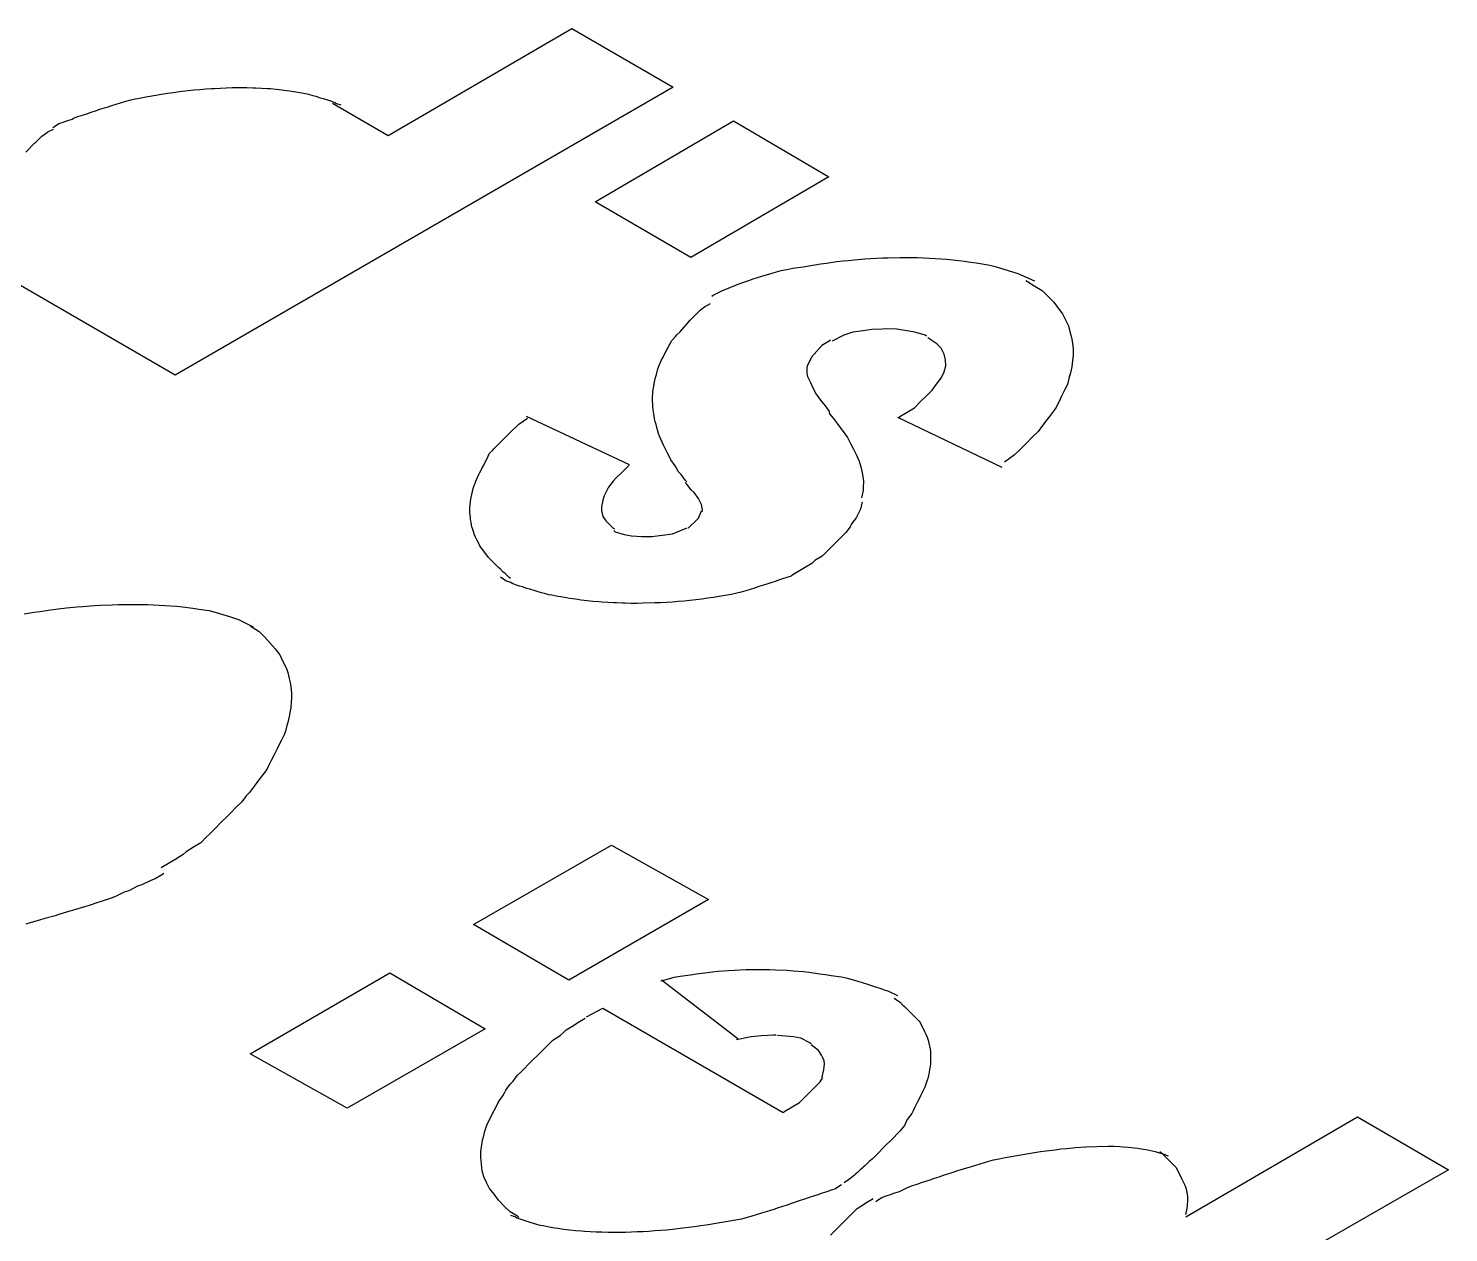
# Model space of a CAD drawing. Extents: x 0 to 258, y 0 to 184.
# Drawn here: x 79.0488 to 79.3046, y 106.2805 to 106.4974 of the extents above; entities that cross this region are included whole.
import ezdxf

# ---------------------------------------------------------------- set-up
doc = ezdxf.new("R2010")
doc.units = 0

msp = doc.modelspace()

# ---------------------------------------------------------------- linework, layer by layer
for p, q in [((79.113619, 106.478087), (79.146692, 106.497401)), ((79.146692, 106.497401), (79.164948, 106.486818)), ((79.073854, 106.48572), (79.074913, 106.485871)), ((79.074913, 106.485871), (79.075971, 106.486008)), ((79.164948, 106.486818), (79.075254, 106.434959)), ((79.075971, 106.486008), (79.077029, 106.486138)), ((79.077029, 106.486138), (79.077559, 106.486196)), ((79.077559, 106.486196), (79.078617, 106.486307)), ((79.078617, 106.486307), (79.079675, 106.486408)), ((79.079675, 106.486408), (79.080734, 106.486495)), ((79.080734, 106.486495), (79.081792, 106.486569)), ((79.081792, 106.486569), (79.082321, 106.486601)), ((79.082321, 106.486601), (79.083379, 106.486656)), ((79.083379, 106.486656), (79.084438, 106.486699)), ((79.084438, 106.486699), (79.085496, 106.486728)), ((79.085496, 106.486728), (79.086025, 106.486738)), ((79.086025, 106.486738), (79.087084, 106.486744)), ((79.087084, 106.486744), (79.088142, 106.486738)), ((79.088142, 106.486738), (79.0892, 106.486715)), ((79.0892, 106.486715), (79.089729, 106.486696)), ((79.089729, 106.486696), (79.090788, 106.486651)), ((79.090788, 106.486651), (79.091846, 106.486585)), ((79.091846, 106.486585), (79.092375, 106.486548)), ((79.092375, 106.486548), (79.093434, 106.486455)), ((79.093434, 106.486455), (79.093963, 106.486402)), ((79.093963, 106.486402), (79.095815, 106.486143)), ((79.095815, 106.486143), (79.097667, 106.485878)), ((79.097667, 106.485878), (79.098725, 106.485672)), ((79.062477, 106.4831), (79.063007, 106.483238)), ((79.063007, 106.483238), (79.0638, 106.483503)), ((79.0638, 106.483503), (79.064594, 106.483764)), ((79.064594, 106.483764), (79.065388, 106.484013)), ((79.065388, 106.484013), (79.066182, 106.484251)), ((79.066182, 106.484251), (79.066975, 106.484481)), ((79.066975, 106.484481), (79.068034, 106.484701)), ((79.068034, 106.484701), (79.069092, 106.48491)), ((79.069092, 106.48491), (79.069621, 106.485011)), ((79.069621, 106.485011), (79.070679, 106.485204)), ((79.070679, 106.485204), (79.071738, 106.485386)), ((79.071738, 106.485386), (79.072796, 106.485558)), ((79.072796, 106.485558), (79.073854, 106.48572)), ((79.098725, 106.485672), (79.099254, 106.485561)), ((79.099254, 106.485561), (79.100048, 106.485318)), ((79.100048, 106.485318), (79.100577, 106.485188)), ((79.100577, 106.485188), (79.101371, 106.484923)), ((79.101371, 106.484923), (79.1019, 106.484773)), ((79.1019, 106.484773), (79.102694, 106.484508)), ((79.102694, 106.484508), (79.103223, 106.484339)), ((79.103223, 106.484339), (79.104017, 106.484074)), ((79.103564, 106.483907), (79.113619, 106.478087)), ((79.104017, 106.484074), (79.104282, 106.483884)), ((79.104282, 106.483884), (79.105075, 106.483619)), ((79.055069, 106.480539), (79.055863, 106.480804)), ((79.055863, 106.480804), (79.056657, 106.481068)), ((79.056657, 106.481068), (79.056921, 106.481248)), ((79.056921, 106.481248), (79.057715, 106.481513)), ((79.057715, 106.481513), (79.058509, 106.481777)), ((79.058509, 106.481777), (79.059302, 106.482042)), ((79.059302, 106.482042), (79.060096, 106.482307)), ((79.060096, 106.482307), (79.06089, 106.482571)), ((79.06089, 106.482571), (79.061684, 106.482836)), ((79.061684, 106.482836), (79.062477, 106.4831)), ((79.150925, 106.46618), (79.175796, 106.480732)), ((79.175796, 106.480732), (79.192994, 106.470678)), ((79.051222, 106.478002), (79.052016, 106.478531)), ((79.052016, 106.478531), (79.05228, 106.478743)), ((79.05228, 106.478743), (79.053339, 106.479272)), ((79.053217, 106.479544), (79.053482, 106.479745)), ((79.053482, 106.479745), (79.054275, 106.480275)), ((79.054275, 106.480275), (79.055069, 106.480539)), ((79.048312, 106.475128), (79.048841, 106.475658)), ((79.048841, 106.475658), (79.04937, 106.476187)), ((79.04937, 106.476187), (79.049899, 106.476716)), ((79.049899, 106.476716), (79.050164, 106.476944)), ((79.050164, 106.476944), (79.050693, 106.477473)), ((79.050693, 106.477473), (79.051222, 106.478002)), ((79.192994, 106.470678), (79.168123, 106.456126)), ((79.168123, 106.456126), (79.150925, 106.46618)), ((79.19152, 106.45498), (79.192578, 106.455129)), ((79.192578, 106.455129), (79.19443, 106.455393)), ((79.19443, 106.455393), (79.195489, 106.455512)), ((79.195489, 106.455512), (79.196547, 106.455623)), ((79.196547, 106.455623), (79.197605, 106.455724)), ((79.197605, 106.455724), (79.199457, 106.455893)), ((79.199457, 106.455893), (79.200516, 106.455962)), ((79.200516, 106.455962), (79.201574, 106.45602)), ((79.201574, 106.45602), (79.202632, 106.456068)), ((79.202632, 106.456068), (79.203691, 106.456105)), ((79.203691, 106.456105), (79.205807, 106.456147)), ((79.205807, 106.456147), (79.206866, 106.456147)), ((79.206866, 106.456147), (79.207924, 106.456139)), ((79.207924, 106.456139), (79.208982, 106.456118)), ((79.208982, 106.456118), (79.210041, 106.456084)), ((79.210041, 106.456084), (79.211099, 106.456039)), ((79.211099, 106.456039), (79.213216, 106.455904)), ((79.213216, 106.455904), (79.214274, 106.455817)), ((79.214274, 106.455817), (79.215332, 106.455716)), ((79.215332, 106.455716), (79.216391, 106.4556)), ((79.216391, 106.4556), (79.217449, 106.45547)), ((79.217449, 106.45547), (79.218507, 106.455322)), ((79.218507, 106.455322), (79.219566, 106.455158)), ((79.219566, 106.455158), (79.220624, 106.45498)), ((79.179349, 106.452269), (79.180143, 106.452533)), ((79.180143, 106.452533), (79.180936, 106.452798)), ((79.180936, 106.452798), (79.182789, 106.453327)), ((79.182789, 106.453327), (79.183582, 106.453562)), ((79.183582, 106.453562), (79.184376, 106.453787)), ((79.184376, 106.453787), (79.185434, 106.454004)), ((79.185434, 106.454004), (79.186493, 106.454211)), ((79.186493, 106.454211), (79.188345, 106.454475)), ((79.188345, 106.454475), (79.189403, 106.454652)), ((79.189403, 106.454652), (79.190461, 106.454819)), ((79.190461, 106.454819), (79.19152, 106.45498)), ((79.220624, 106.45498), (79.221682, 106.454785)), ((79.221682, 106.454785), (79.222741, 106.45457)), ((79.222741, 106.45457), (79.223534, 106.454338)), ((79.223534, 106.454338), (79.227027, 106.453279)), ((79.227027, 106.453279), (79.23007, 106.451956)), ((79.075254, 106.434959), (79.045092, 106.452422)), ((79.172152, 106.449358), (79.17374, 106.450152)), ((79.17374, 106.450152), (79.176968, 106.451475)), ((79.176968, 106.451475), (79.178555, 106.452004)), ((79.178555, 106.452004), (79.179349, 106.452269)), ((79.228501, 106.452001), (79.228765, 106.451795)), ((79.228765, 106.451795), (79.230088, 106.451001)), ((79.230088, 106.451001), (79.231411, 106.450207)), ((79.231411, 106.450207), (79.232469, 106.449149)), ((79.170634, 106.447308), (79.171163, 106.447572)), ((79.171163, 106.447572), (79.171692, 106.447837)), ((79.171888, 106.449157), (79.172152, 106.449358)), ((79.232469, 106.449149), (79.233528, 106.448091)), ((79.233528, 106.448091), (79.234321, 106.447032)), ((79.166136, 106.442706), (79.167988, 106.444823)), ((79.167988, 106.444823), (79.169046, 106.445881)), ((79.169046, 106.445881), (79.169575, 106.446411)), ((79.169575, 106.446411), (79.16984, 106.446641)), ((79.16984, 106.446641), (79.170104, 106.446866)), ((79.170104, 106.446866), (79.170369, 106.447088)), ((79.170369, 106.447088), (79.170634, 106.447308)), ((79.234321, 106.447032), (79.235115, 106.445974)), ((79.235115, 106.445974), (79.235644, 106.444916)), ((79.235644, 106.444916), (79.236173, 106.443857)), ((79.165607, 106.442177), (79.166136, 106.442706)), ((79.197301, 106.442659), (79.195713, 106.44213)), ((79.199153, 106.442923), (79.197301, 106.442659)), ((79.199947, 106.443043), (79.199153, 106.442923)), ((79.200741, 106.443138), (79.199947, 106.443043)), ((79.202593, 106.443254), (79.200741, 106.443138)), ((79.203386, 106.443275), (79.202593, 106.443254)), ((79.205238, 106.443225), (79.203386, 106.443275)), ((79.208493, 106.442696), (79.205238, 106.443225)), ((79.210345, 106.442167), (79.208493, 106.442696)), ((79.236173, 106.443857), (79.236438, 106.442799)), ((79.236438, 106.442799), (79.236703, 106.441741)), ((79.163807, 106.439534), (79.163969, 106.439799)), ((79.163969, 106.439799), (79.164233, 106.440328)), ((79.164233, 106.440328), (79.164413, 106.440592)), ((79.164413, 106.440592), (79.164678, 106.441122)), ((79.164678, 106.441122), (79.164868, 106.441386)), ((79.164868, 106.441386), (79.165398, 106.441915)), ((79.165398, 106.441915), (79.165607, 106.442177)), ((79.191734, 106.440272), (79.189882, 106.438156)), ((79.193057, 106.441066), (79.191734, 106.440272)), ((79.193322, 106.441272), (79.193057, 106.441066)), ((79.195713, 106.44213), (79.193597, 106.441071)), ((79.210609, 106.441971), (79.210345, 106.442167)), ((79.212432, 106.440587), (79.210845, 106.441646)), ((79.213226, 106.439793), (79.212432, 106.440587)), ((79.213755, 106.438735), (79.213226, 106.439793)), ((79.236703, 106.441741), (79.236893, 106.440682)), ((79.236893, 106.440682), (79.236988, 106.439624)), ((79.162514, 106.436888), (79.162749, 106.437417)), ((79.162749, 106.437417), (79.162873, 106.437682)), ((79.162873, 106.437682), (79.163138, 106.438211)), ((79.163138, 106.438211), (79.163278, 106.438476)), ((79.163278, 106.438476), (79.163543, 106.439005)), ((79.163543, 106.439005), (79.163807, 106.439534)), ((79.189882, 106.438156), (79.189088, 106.436568)), ((79.21402, 106.437677), (79.213755, 106.438735)), ((79.214049, 106.436618), (79.21402, 106.437677)), ((79.236917, 106.437507), (79.236756, 106.436449)), ((79.236994, 106.438566), (79.236917, 106.437507)), ((79.236988, 106.439624), (79.236994, 106.438566)), ((79.161783, 106.434507), (79.161934, 106.435036)), ((79.161934, 106.435036), (79.162199, 106.436095)), ((79.162199, 106.436095), (79.162299, 106.436359)), ((79.162299, 106.436359), (79.162514, 106.436888)), ((79.189086, 106.436534), (79.189022, 106.436269)), ((79.189022, 106.436269), (79.189022, 106.435211)), ((79.189022, 106.435211), (79.189139, 106.434682)), ((79.189139, 106.434682), (79.189668, 106.433623)), ((79.213266, 106.434502), (79.213795, 106.43556)), ((79.213795, 106.43556), (79.214049, 106.436618)), ((79.23652, 106.435391), (79.236256, 106.434332)), ((79.236756, 106.436449), (79.23652, 106.435391)), ((79.161312, 106.431861), (79.161371, 106.43239)), ((79.161371, 106.43239), (79.161447, 106.43292)), ((79.161447, 106.43292), (79.16154, 106.433449)), ((79.16154, 106.433449), (79.161654, 106.433978)), ((79.161654, 106.433978), (79.161783, 106.434507)), ((79.189668, 106.433623), (79.190197, 106.432565)), ((79.190197, 106.432565), (79.190726, 106.431507)), ((79.210535, 106.431176), (79.211594, 106.432234)), ((79.211594, 106.432234), (79.212387, 106.433293)), ((79.212387, 106.433293), (79.213181, 106.434351)), ((79.213115, 106.434237), (79.213266, 106.434502)), ((79.235462, 106.432216), (79.234933, 106.431157)), ((79.235991, 106.433274), (79.235462, 106.432216)), ((79.236256, 106.434332), (79.235991, 106.433274)), ((79.161249, 106.430274), (79.161254, 106.430803)), ((79.161265, 106.429745), (79.161249, 106.430274)), ((79.161254, 106.430803), (79.161312, 106.431861)), ((79.161296, 106.429215), (79.161265, 106.429745)), ((79.190726, 106.431507), (79.19152, 106.430448)), ((79.19152, 106.430448), (79.192314, 106.42939)), ((79.208419, 106.429059), (79.209477, 106.430118)), ((79.209477, 106.430118), (79.210535, 106.431176)), ((79.234403, 106.430099), (79.233874, 106.429041)), ((79.234933, 106.431157), (79.234403, 106.430099)), ((79.137921, 106.426662), (79.138714, 106.427191)), ((79.138489, 106.427551), (79.15701, 106.41882)), ((79.161347, 106.428686), (79.161296, 106.429215)), ((79.161503, 106.427628), (79.161347, 106.428686)), ((79.161606, 106.427099), (79.161503, 106.427628)), ((79.161725, 106.42657), (79.161606, 106.427099)), ((79.192314, 106.42939), (79.193107, 106.428332)), ((79.192978, 106.428199), (79.193195, 106.42794)), ((79.193195, 106.42794), (79.193988, 106.426882)), ((79.224214, 106.418291), (79.205429, 106.427287)), ((79.205508, 106.427252), (79.205773, 106.427472)), ((79.205773, 106.427472), (79.207096, 106.428266)), ((79.207096, 106.428266), (79.208419, 106.429059)), ((79.232287, 106.426924), (79.231493, 106.425866)), ((79.233081, 106.427982), (79.232287, 106.426924)), ((79.233874, 106.429041), (79.233081, 106.427982)), ((79.135275, 106.424307), (79.135804, 106.424837)), ((79.135804, 106.424837), (79.136069, 106.425075)), ((79.136069, 106.425075), (79.136598, 106.425604)), ((79.136598, 106.425604), (79.137127, 106.426133)), ((79.137127, 106.426133), (79.137921, 106.426662)), ((79.161865, 106.42604), (79.161725, 106.42657)), ((79.162019, 106.425511), (79.161865, 106.42604)), ((79.162283, 106.424453), (79.162019, 106.425511)), ((79.16249, 106.423924), (79.162283, 106.424453)), ((79.193988, 106.426882), (79.194782, 106.425823)), ((79.194782, 106.425823), (79.195576, 106.424765)), ((79.195576, 106.424765), (79.19637, 106.423707)), ((79.230699, 106.424807), (79.229641, 106.423749)), ((79.231493, 106.425866), (79.230699, 106.424807)), ((79.132629, 106.421662), (79.133158, 106.422191)), ((79.133158, 106.422191), (79.133687, 106.42272)), ((79.133687, 106.42272), (79.134216, 106.423249)), ((79.134216, 106.423249), (79.134746, 106.423778)), ((79.134746, 106.423778), (79.135275, 106.424307)), ((79.162712, 106.423395), (79.16249, 106.423924)), ((79.16295, 106.422865), (79.162712, 106.423395)), ((79.163204, 106.422336), (79.16295, 106.422865)), ((79.163733, 106.421278), (79.163204, 106.422336)), ((79.19637, 106.423707), (79.196899, 106.422648)), ((79.196899, 106.422648), (79.197428, 106.42159)), ((79.228583, 106.422691), (79.227524, 106.421632)), ((79.229641, 106.423749), (79.228583, 106.422691)), ((79.130827, 106.418754), (79.131092, 106.419283)), ((79.131092, 106.419283), (79.131356, 106.419812)), ((79.131356, 106.419812), (79.131621, 106.420341)), ((79.131621, 106.420341), (79.131885, 106.42087)), ((79.131885, 106.42087), (79.132415, 106.4214)), ((79.132415, 106.4214), (79.132629, 106.421662)), ((79.163998, 106.420749), (79.163733, 106.421278)), ((79.164262, 106.42022), (79.163998, 106.420749)), ((79.164527, 106.41969), (79.164262, 106.42022)), ((79.165321, 106.418632), (79.164527, 106.41969)), ((79.197428, 106.42159), (79.197957, 106.420532)), ((79.197957, 106.420532), (79.198486, 106.419473)), ((79.198486, 106.419473), (79.198751, 106.418415)), ((79.226466, 106.420574), (79.224614, 106.419251)), ((79.227524, 106.421632), (79.226466, 106.420574)), ((79.129639, 106.416373), (79.129883, 106.416902)), ((79.129883, 106.416902), (79.130147, 106.417431)), ((79.130147, 106.417431), (79.130412, 106.41796)), ((79.130412, 106.41796), (79.130563, 106.418225)), ((79.130563, 106.418225), (79.130827, 106.418754)), ((79.155698, 106.417434), (79.15464, 106.416375)), ((79.156756, 106.418492), (79.155698, 106.417434)), ((79.157021, 106.418719), (79.156756, 106.418492)), ((79.165585, 106.418103), (79.165321, 106.418632)), ((79.16585, 106.417574), (79.165585, 106.418103)), ((79.166379, 106.417045), (79.16585, 106.417574)), ((79.167173, 106.415986), (79.166379, 106.417045)), ((79.198751, 106.418415), (79.199015, 106.417357)), ((79.199015, 106.417357), (79.199174, 106.416298)), ((79.128792, 106.413991), (79.128943, 106.41452)), ((79.128943, 106.41452), (79.129115, 106.41505)), ((79.129115, 106.41505), (79.129211, 106.415314)), ((79.129211, 106.415314), (79.129414, 106.415843)), ((79.129414, 106.415843), (79.129639, 106.416373)), ((79.153052, 106.414259), (79.152523, 106.4132)), ((79.153317, 106.414788), (79.153052, 106.414259)), ((79.15411, 106.415846), (79.153317, 106.414788)), ((79.15464, 106.416375), (79.15411, 106.415846)), ((79.168213, 106.414306), (79.167154, 106.415629)), ((79.167392, 106.415727), (79.167173, 106.415986)), ((79.168742, 106.413777), (79.168213, 106.414306)), ((79.19915, 106.414182), (79.198886, 106.412859)), ((79.199203, 106.414711), (79.19915, 106.414182)), ((79.199174, 106.416298), (79.199214, 106.415769)), ((79.199214, 106.415769), (79.199203, 106.414711)), ((79.128343, 106.411081), (79.128374, 106.41161)), ((79.128374, 106.41161), (79.12843, 106.412139)), ((79.12843, 106.412139), (79.128504, 106.412668)), ((79.128504, 106.412668), (79.128552, 106.412933)), ((79.128552, 106.412933), (79.12866, 106.413462)), ((79.12866, 106.413462), (79.128792, 106.413991)), ((79.152076, 106.411613), (79.152028, 106.411084)), ((79.152327, 106.412671), (79.152076, 106.411613)), ((79.152523, 106.4132), (79.152327, 106.412671)), ((79.169536, 106.412719), (79.168742, 106.413777)), ((79.170065, 106.41166), (79.169536, 106.412719)), ((79.170216, 106.410602), (79.170065, 106.41166)), ((79.198952, 106.411869), (79.198687, 106.410811)), ((79.199026, 106.412134), (79.198952, 106.411869)), ((79.128335, 106.410816), (79.128343, 106.411081)), ((79.128337, 106.410287), (79.128335, 106.410816)), ((79.128361, 106.409758), (79.128337, 106.410287)), ((79.128411, 106.409229), (79.128361, 106.409758)), ((79.128443, 106.408964), (79.128411, 106.409229)), ((79.152028, 106.411084), (79.152041, 106.410554)), ((79.152041, 106.410554), (79.152274, 106.409496)), ((79.152274, 106.409496), (79.152803, 106.408702)), ((79.168975, 106.408663), (79.169504, 106.409192)), ((79.169504, 106.409192), (79.170033, 106.410515)), ((79.170157, 106.410337), (79.170216, 106.410602)), ((79.197894, 106.409224), (79.1971, 106.408165)), ((79.198158, 106.409753), (79.197894, 106.409224)), ((79.198687, 106.410811), (79.198158, 106.409753)), ((79.128531, 106.408435), (79.128443, 106.408964)), ((79.128639, 106.407906), (79.128531, 106.408435)), ((79.128705, 106.407641), (79.128639, 106.407906)), ((79.128853, 106.407112), (79.128705, 106.407641)), ((79.129031, 106.406583), (79.128853, 106.407112)), ((79.129126, 106.406318), (79.129031, 106.406583)), ((79.152803, 106.408702), (79.154126, 106.407379)), ((79.154126, 106.407379), (79.154364, 106.407234)), ((79.154256, 106.406945), (79.154521, 106.40675)), ((79.154521, 106.40675), (79.156108, 106.40622)), ((79.164839, 106.406371), (79.167485, 106.40743)), ((79.167652, 106.407395), (79.167916, 106.407604)), ((79.167916, 106.407604), (79.168975, 106.408663)), ((79.196042, 106.406578), (79.195512, 106.406049)), ((79.196835, 106.407636), (79.196042, 106.406578)), ((79.1971, 106.408165), (79.196835, 106.407636)), ((79.129343, 106.405789), (79.129126, 106.406318)), ((79.129589, 106.40526), (79.129343, 106.405789)), ((79.129853, 106.404731), (79.129589, 106.40526)), ((79.130118, 106.404202), (79.129853, 106.404731)), ((79.131706, 106.402085), (79.130118, 106.404202)), ((79.156108, 106.40622), (79.157431, 106.40598)), ((79.157431, 106.40598), (79.159283, 106.405855)), ((79.159283, 106.405855), (79.161135, 106.405903)), ((79.161135, 106.405903), (79.162987, 106.406107)), ((79.162987, 106.406107), (79.164839, 106.406371)), ((79.193396, 106.403932), (79.192867, 106.403403)), ((79.194454, 106.40499), (79.193396, 106.403932)), ((79.195512, 106.406049), (79.194454, 106.40499)), ((79.132764, 106.401027), (79.131706, 106.402085)), ((79.190485, 106.401551), (79.189956, 106.401021)), ((79.191808, 106.402344), (79.190485, 106.401551)), ((79.192867, 106.403403), (79.191808, 106.402344)), ((79.133026, 106.400781), (79.132764, 106.401027)), ((79.133555, 106.400251), (79.133026, 106.400781)), ((79.13382, 106.400013), (79.133555, 106.400251)), ((79.134349, 106.399484), (79.13382, 106.400013)), ((79.134613, 106.399259), (79.134349, 106.399484)), ((79.135142, 106.39873), (79.134613, 106.399259)), ((79.186223, 106.398765), (79.185429, 106.3985)), ((79.186487, 106.39896), (79.186223, 106.398765)), ((79.186752, 106.399161), (79.186487, 106.39896)), ((79.188633, 106.400228), (79.186781, 106.399169)), ((79.189956, 106.401021), (79.188633, 106.400228)), ((79.134629, 106.398032), (79.133835, 106.398561)), ((79.134894, 106.397838), (79.134629, 106.398032)), ((79.135688, 106.397574), (79.134894, 106.397838)), ((79.135407, 106.398518), (79.135142, 106.39873)), ((79.135672, 106.398312), (79.135407, 106.398518)), ((79.135952, 106.397394), (79.135688, 106.397574)), ((79.136746, 106.397129), (79.135952, 106.397394)), ((79.137275, 106.396963), (79.136746, 106.397129)), ((79.137804, 106.396804), (79.137275, 106.396963)), ((79.138598, 106.396539), (79.137804, 106.396804)), ((79.139127, 106.396391), (79.138598, 106.396539)), ((79.139921, 106.396127), (79.139127, 106.396391)), ((79.178815, 106.396336), (79.178021, 106.396098)), ((79.179608, 106.39659), (79.178815, 106.396336)), ((79.180402, 106.396854), (79.179608, 106.39659)), ((79.181196, 106.397119), (79.180402, 106.396854)), ((79.18199, 106.397383), (79.181196, 106.397119)), ((79.182519, 106.397534), (79.18199, 106.397383)), ((79.183312, 106.397799), (79.182519, 106.397534)), ((79.184106, 106.398063), (79.183312, 106.397799)), ((79.184635, 106.398235), (79.184106, 106.398063)), ((79.185429, 106.3985), (79.184635, 106.398235)), ((79.064933, 106.393616), (79.067049, 106.393648)), ((79.067049, 106.393648), (79.068108, 106.393648)), ((79.068108, 106.393648), (79.070224, 106.393613)), ((79.14045, 106.395992), (79.139921, 106.396127)), ((79.141244, 106.395738), (79.14045, 106.395992)), ((79.141773, 106.395619), (79.141244, 106.395738)), ((79.142567, 106.395388), (79.141773, 106.395619)), ((79.143096, 106.395283), (79.142567, 106.395388)), ((79.144154, 106.395079), (79.143096, 106.395283)), ((79.144683, 106.394984), (79.144154, 106.395079)), ((79.145742, 106.394806), (79.144683, 106.394984)), ((79.146271, 106.394724), (79.145742, 106.394806)), ((79.147329, 106.394568), (79.146271, 106.394724)), ((79.148387, 106.394431), (79.147329, 106.394568)), ((79.148917, 106.394367), (79.148387, 106.394431)), ((79.149975, 106.394251), (79.148917, 106.394367)), ((79.150504, 106.3942), (79.149975, 106.394251)), ((79.151562, 106.394105), (79.150504, 106.3942)), ((79.152092, 106.394063), (79.151562, 106.394105)), ((79.15315, 106.393991), (79.152092, 106.394063)), ((79.154208, 106.393933), (79.15315, 106.393991)), ((79.154737, 106.393909), (79.154208, 106.393933)), ((79.155796, 106.393872), (79.154737, 106.393909)), ((79.156325, 106.393857), (79.155796, 106.393872)), ((79.157383, 106.393841), (79.156325, 106.393857)), ((79.158442, 106.393838), (79.157383, 106.393841)), ((79.1595, 106.393846), (79.158442, 106.393838)), ((79.161617, 106.393904), (79.1595, 106.393846)), ((79.162675, 106.393949), (79.161617, 106.393904)), ((79.163733, 106.39401), (79.162675, 106.393949)), ((79.164792, 106.394081), (79.163733, 106.39401)), ((79.16585, 106.394166), (79.164792, 106.394081)), ((79.166908, 106.394261), (79.16585, 106.394166)), ((79.167967, 106.39437), (79.166908, 106.394261)), ((79.169025, 106.394489), (79.167967, 106.39437)), ((79.170083, 106.394619), (79.169025, 106.394489)), ((79.171142, 106.394761), (79.170083, 106.394619)), ((79.1722, 106.394918), (79.171142, 106.394761)), ((79.173258, 106.395084), (79.1722, 106.394918)), ((79.174317, 106.395261), (79.173258, 106.395084)), ((79.175375, 106.395452), (79.174317, 106.395261)), ((79.176433, 106.395656), (79.175375, 106.395452)), ((79.177227, 106.39587), (79.176433, 106.395656)), ((79.178021, 106.396098), (79.177227, 106.39587)), ((79.047999, 106.391967), (79.049851, 106.392232)), ((79.049851, 106.392232), (79.05091, 106.39238)), ((79.05091, 106.39238), (79.052762, 106.392645)), ((79.052762, 106.392645), (79.054614, 106.392891)), ((79.054614, 106.392891), (79.055672, 106.393002)), ((79.055672, 106.393002), (79.057524, 106.3932)), ((79.057524, 106.3932), (79.058583, 106.393285)), ((79.058583, 106.393285), (79.060699, 106.393433)), ((79.060699, 106.393433), (79.061758, 106.393494)), ((79.061758, 106.393494), (79.063874, 106.393584)), ((79.063874, 106.393584), (79.064933, 106.393616)), ((79.070224, 106.393613), (79.071283, 106.393579)), ((79.071283, 106.393579), (79.072341, 106.393531)), ((79.072341, 106.393531), (79.074458, 106.393399)), ((79.074458, 106.393399), (79.075516, 106.393309)), ((79.075516, 106.393309), (79.076574, 106.393208)), ((79.076574, 106.393208), (79.078426, 106.392957)), ((79.078426, 106.392957), (79.079485, 106.392806)), ((79.079485, 106.392806), (79.081337, 106.392542)), ((79.081337, 106.392542), (79.083189, 106.392012)), ((79.083189, 106.392012), (79.085041, 106.391483)), ((79.085041, 106.391483), (79.086629, 106.390954)), ((79.086629, 106.390954), (79.089274, 106.389631)), ((79.088766, 106.389795), (79.089031, 106.389589)), ((79.089031, 106.389589), (79.090354, 106.388795)), ((79.090354, 106.388795), (79.091412, 106.387737)), ((79.091412, 106.387737), (79.093264, 106.38562)), ((79.093264, 106.38562), (79.094058, 106.384562)), ((79.094058, 106.384562), (79.094323, 106.384033)), ((79.094323, 106.384033), (79.094587, 106.383503)), ((79.094587, 106.383503), (79.095116, 106.382445)), ((79.095116, 106.382445), (79.095331, 106.381916)), ((79.095331, 106.381916), (79.095521, 106.381387)), ((79.095521, 106.381387), (79.095786, 106.380328)), ((79.095786, 106.380328), (79.095902, 106.379799)), ((79.095902, 106.379799), (79.095997, 106.37927)), ((79.095997, 106.37927), (79.096124, 106.378212)), ((79.096146, 106.376095), (79.096048, 106.375037)), ((79.096124, 106.378212), (79.096159, 106.377683)), ((79.096167, 106.376624), (79.096146, 106.376095)), ((79.096159, 106.377683), (79.096167, 106.376624)), ((79.095775, 106.373449), (79.095516, 106.372391)), ((79.095974, 106.374508), (79.095775, 106.373449)), ((79.096048, 106.375037), (79.095974, 106.374508)), ((79.0951, 106.370803), (79.094907, 106.370274)), ((79.095365, 106.371862), (79.0951, 106.370803)), ((79.095516, 106.372391), (79.095365, 106.371862)), ((79.093849, 106.368158), (79.093592, 106.367628)), ((79.094378, 106.369216), (79.093849, 106.368158)), ((79.094907, 106.370274), (79.094378, 106.369216)), ((79.092534, 106.365512), (79.092005, 106.364453)), ((79.093063, 106.36657), (79.092534, 106.365512)), ((79.093592, 106.367628), (79.093063, 106.36657)), ((79.09174, 106.363924), (79.090947, 106.362866)), ((79.092005, 106.364453), (79.09174, 106.363924)), ((79.089359, 106.360749), (79.088565, 106.359691)), ((79.090153, 106.361808), (79.089359, 106.360749)), ((79.090947, 106.362866), (79.090153, 106.361808)), ((79.087242, 106.358103), (79.086184, 106.357045)), ((79.088036, 106.359162), (79.087242, 106.358103)), ((79.088565, 106.359691), (79.088036, 106.359162)), ((79.084597, 106.355458), (79.083538, 106.354399)), ((79.085126, 106.355987), (79.084597, 106.355458)), ((79.086184, 106.357045), (79.085126, 106.355987)), ((79.08248, 106.353341), (79.081422, 106.352283)), ((79.083538, 106.354399), (79.08248, 106.353341)), ((79.079834, 106.350695), (79.078511, 106.349901)), ((79.080892, 106.351753), (79.079834, 106.350695)), ((79.081422, 106.352283), (79.080892, 106.351753)), ((79.128964, 106.336005), (79.153835, 106.350293)), ((79.153835, 106.350293), (79.171298, 106.340503)), ((79.075336, 106.347785), (79.074013, 106.346991)), ((79.076659, 106.348578), (79.075336, 106.347785)), ((79.077188, 106.349108), (79.076659, 106.348578)), ((79.078511, 106.349901), (79.077188, 106.349108)), ((79.074013, 106.346991), (79.07269, 106.346197)), ((79.073209, 106.345189), (79.072944, 106.344985)), ((79.068446, 106.342869), (79.066859, 106.342075)), ((79.06924, 106.343133), (79.068446, 106.342869)), ((79.070828, 106.343927), (79.06924, 106.343133)), ((79.071621, 106.344192), (79.070828, 106.343927)), ((79.072944, 106.344985), (79.071621, 106.344192)), ((79.061303, 106.339958), (79.059715, 106.339429)), ((79.062096, 106.340223), (79.061303, 106.339958)), ((79.063684, 106.340752), (79.062096, 106.340223)), ((79.064478, 106.341017), (79.063684, 106.340752)), ((79.066065, 106.34181), (79.064478, 106.341017)), ((79.066859, 106.342075), (79.066065, 106.34181)), ((79.171298, 106.340503), (79.146162, 106.325951)), ((79.05363, 106.33758), (79.051778, 106.337051)), ((79.054423, 106.337842), (79.05363, 106.33758)), ((79.056276, 106.338371), (79.054423, 106.337842)), ((79.057069, 106.338635), (79.056276, 106.338371)), ((79.058921, 106.339165), (79.057069, 106.338635)), ((79.059715, 106.339429), (79.058921, 106.339165)), ((79.049132, 106.336275), (79.048338, 106.336045)), ((79.050984, 106.336804), (79.049132, 106.336275)), ((79.051778, 106.337051), (79.050984, 106.336804)), ((79.146162, 106.325951), (79.128964, 106.336005)), ((79.088748, 106.312722), (79.113883, 106.327274)), ((79.113883, 106.327274), (79.131081, 106.31722)), ((79.169102, 106.327092), (79.17016, 106.327229)), ((79.17016, 106.327229), (79.172012, 106.327467)), ((79.172012, 106.327467), (79.17307, 106.327565)), ((79.17307, 106.327565), (79.174923, 106.327724)), ((79.174923, 106.327724), (79.175981, 106.327782)), ((79.175981, 106.327782), (79.178098, 106.327864)), ((79.178098, 106.327864), (79.179156, 106.327885)), ((79.179156, 106.327885), (79.181273, 106.327888)), ((79.181273, 106.327888), (79.182331, 106.327872)), ((79.182331, 106.327872), (79.183389, 106.327843)), ((79.183389, 106.327843), (79.185506, 106.327743)), ((79.185506, 106.327743), (79.186564, 106.327674)), ((79.186564, 106.327674), (79.188416, 106.327496)), ((79.188416, 106.327496), (79.189475, 106.327388)), ((79.189475, 106.327388), (79.191327, 106.327129)), ((79.191327, 106.327129), (79.192385, 106.326978)), ((79.162752, 106.32583), (79.163281, 106.325949)), ((79.176589, 106.315368), (79.162831, 106.325951)), ((79.163281, 106.325949), (79.165133, 106.326478)), ((79.165133, 106.326478), (79.166191, 106.326674)), ((79.166191, 106.326674), (79.168043, 106.326938)), ((79.168043, 106.326938), (79.169102, 106.327092)), ((79.192385, 106.326978), (79.193443, 106.326814)), ((79.193443, 106.326814), (79.195295, 106.326549)), ((79.195295, 106.326549), (79.196354, 106.32634)), ((79.196354, 106.32634), (79.198206, 106.325811)), ((79.198206, 106.325811), (79.199, 106.325554)), ((79.199, 106.325554), (79.199793, 106.32529)), ((79.199793, 106.32529), (79.201381, 106.324761)), ((79.201381, 106.324761), (79.202175, 106.324496)), ((79.202175, 106.324496), (79.202968, 106.324232)), ((79.202968, 106.324232), (79.203762, 106.323967)), ((79.203762, 106.323967), (79.20535, 106.323173)), ((79.204757, 106.322737), (79.205021, 106.32253)), ((79.205021, 106.32253), (79.205815, 106.322001)), ((79.205815, 106.322001), (79.206344, 106.321472)), ((79.149337, 106.319337), (79.152248, 106.320924)), ((79.152248, 106.320924), (79.184791, 106.302139)), ((79.206344, 106.321472), (79.206609, 106.321242)), ((79.206609, 106.321242), (79.207667, 106.320183)), ((79.207667, 106.320183), (79.208726, 106.319125)), ((79.131081, 106.31722), (79.10621, 106.302933)), ((79.14512, 106.316498), (79.145649, 106.317027)), ((79.145649, 106.317027), (79.146972, 106.317821)), ((79.146972, 106.317821), (79.147766, 106.31835)), ((79.147766, 106.31835), (79.149089, 106.319144)), ((79.208726, 106.319125), (79.209255, 106.318596)), ((79.209255, 106.318596), (79.209443, 106.318331)), ((79.209443, 106.318331), (79.209707, 106.317802)), ((79.209707, 106.317802), (79.209972, 106.317273)), ((79.209972, 106.317273), (79.210236, 106.316744)), ((79.14168, 106.313587), (79.142739, 106.314646)), ((79.142739, 106.314646), (79.143268, 106.315175)), ((79.143268, 106.315175), (79.144591, 106.315969)), ((79.144591, 106.315969), (79.14512, 106.316498)), ((79.178997, 106.315733), (79.176351, 106.315204)), ((79.180849, 106.315966), (79.178997, 106.315733)), ((79.182966, 106.316061), (79.180849, 106.315966)), ((79.183495, 106.316051), (79.182966, 106.316061)), ((79.18663, 106.31576), (79.183746, 106.316024)), ((79.187953, 106.315495), (79.18663, 106.31576)), ((79.189541, 106.314701), (79.187953, 106.315495)), ((79.189805, 106.314503), (79.189541, 106.314701)), ((79.191144, 106.313278), (79.189821, 106.314336)), ((79.210236, 106.316744), (79.21048, 106.316215)), ((79.21048, 106.316215), (79.210691, 106.315685)), ((79.210691, 106.315685), (79.210869, 106.315156)), ((79.210869, 106.315156), (79.211017, 106.314627)), ((79.211017, 106.314627), (79.211136, 106.314098)), ((79.10621, 106.302933), (79.088748, 106.312722)), ((79.139564, 106.311471), (79.140622, 106.312529)), ((79.140622, 106.312529), (79.141151, 106.313058)), ((79.141151, 106.313058), (79.14168, 106.313587)), ((79.191673, 106.312484), (79.191144, 106.313278)), ((79.191938, 106.311955), (79.191673, 106.312484)), ((79.192126, 106.311426), (79.191938, 106.311955)), ((79.211136, 106.314098), (79.211226, 106.313569)), ((79.211226, 106.313569), (79.211289, 106.31304)), ((79.211289, 106.31304), (79.211326, 106.31251)), ((79.211326, 106.31251), (79.211326, 106.311452)), ((79.136918, 106.308825), (79.137447, 106.309354)), ((79.137447, 106.309354), (79.137976, 106.309883)), ((79.137976, 106.309883), (79.139034, 106.310942)), ((79.139034, 106.310942), (79.139564, 106.311471)), ((79.19184, 106.30878), (79.192105, 106.309838)), ((79.192105, 106.309838), (79.19221, 106.310897)), ((79.19221, 106.310897), (79.192126, 106.311426)), ((79.211057, 106.309335), (79.2108, 106.308277)), ((79.211157, 106.309865), (79.211057, 106.309335)), ((79.211237, 106.310394), (79.211157, 106.309865)), ((79.211292, 106.310923), (79.211237, 106.310394)), ((79.211326, 106.311452), (79.211292, 106.310923)), ((79.134801, 106.306179), (79.135595, 106.307237)), ((79.135595, 106.307237), (79.136124, 106.307767)), ((79.136124, 106.307767), (79.136918, 106.308825)), ((79.189819, 106.306052), (79.190877, 106.30711)), ((79.190877, 106.30711), (79.191406, 106.30764)), ((79.191406, 106.30764), (79.191935, 106.308433)), ((79.191708, 106.308515), (79.19184, 106.30878)), ((79.210273, 106.30669), (79.209744, 106.305631)), ((79.210467, 106.307219), (79.210273, 106.30669)), ((79.210641, 106.307748), (79.210467, 106.307219)), ((79.2108, 106.308277), (79.210641, 106.307748)), ((79.133478, 106.304062), (79.134272, 106.305121)), ((79.134272, 106.305121), (79.134537, 106.30565)), ((79.134537, 106.30565), (79.134801, 106.306179)), ((79.187702, 106.303935), (79.18876, 106.304994)), ((79.18876, 106.304994), (79.189819, 106.306052)), ((79.209242, 106.304573), (79.208977, 106.304044)), ((79.209501, 106.305102), (79.209242, 106.304573)), ((79.209744, 106.305631), (79.209501, 106.305102)), ((79.132155, 106.301417), (79.13242, 106.301946)), ((79.13242, 106.301946), (79.132684, 106.302475)), ((79.132684, 106.302475), (79.133214, 106.303533)), ((79.133214, 106.303533), (79.133478, 106.304062)), ((79.184791, 106.302128), (79.185056, 106.302348)), ((79.185056, 106.302348), (79.186379, 106.303142)), ((79.186379, 106.303142), (79.187702, 106.303935)), ((79.207919, 106.301927), (79.207125, 106.300869)), ((79.208183, 106.302456), (79.207919, 106.301927)), ((79.208448, 106.302985), (79.208183, 106.302456)), ((79.208977, 106.304044), (79.208448, 106.302985)), ((79.131015, 106.298771), (79.1312, 106.2993)), ((79.1312, 106.2993), (79.131404, 106.299829)), ((79.131404, 106.299829), (79.131626, 106.300358)), ((79.131626, 106.300358), (79.132155, 106.301417)), ((79.206596, 106.29981), (79.205802, 106.298752)), ((79.20686, 106.30034), (79.206596, 106.29981)), ((79.207125, 106.300869), (79.20686, 106.30034)), ((79.257287, 106.283353), (79.288243, 106.301345)), ((79.288243, 106.301345), (79.304648, 106.29182)), ((79.130356, 106.295596), (79.130512, 106.296654)), ((79.130512, 106.296654), (79.130621, 106.297183)), ((79.130621, 106.297183), (79.13075, 106.297712)), ((79.13075, 106.297712), (79.131015, 106.298771)), ((79.204215, 106.297165), (79.203156, 106.296106)), ((79.204744, 106.297694), (79.204215, 106.297165)), ((79.205273, 106.298223), (79.204744, 106.297694)), ((79.205802, 106.298752), (79.205273, 106.298223)), ((79.130293, 106.294008), (79.130314, 106.295067)), ((79.130555, 106.291627), (79.130293, 106.294008)), ((79.130314, 106.295067), (79.130356, 106.295596)), ((79.20104, 106.29399), (79.200775, 106.293749)), ((79.202098, 106.295048), (79.20104, 106.29399)), ((79.202627, 106.295577), (79.202098, 106.295048)), ((79.203156, 106.296106), (79.202627, 106.295577)), ((79.223698, 106.293804), (79.224757, 106.294013)), ((79.224757, 106.294013), (79.225815, 106.294212)), ((79.225815, 106.294212), (79.226873, 106.294402)), ((79.226873, 106.294402), (79.227932, 106.294585)), ((79.227932, 106.294585), (79.22899, 106.29476)), ((79.22899, 106.29476), (79.230048, 106.294926)), ((79.230048, 106.294926), (79.231107, 106.295082)), ((79.231107, 106.295082), (79.232165, 106.295231)), ((79.232165, 106.295231), (79.232694, 106.295299)), ((79.232694, 106.295299), (79.233753, 106.295432)), ((79.233753, 106.295432), (79.234811, 106.295553)), ((79.234811, 106.295553), (79.235869, 106.295662)), ((79.235869, 106.295662), (79.236928, 106.295762)), ((79.236928, 106.295762), (79.237457, 106.295807)), ((79.237457, 106.295807), (79.239309, 106.295953)), ((79.239309, 106.295953), (79.243304, 106.296059)), ((79.243304, 106.296059), (79.244362, 106.29604)), ((79.244362, 106.29604), (79.245421, 106.295998)), ((79.245421, 106.295998), (79.24595, 106.295966)), ((79.24595, 106.295966), (79.247008, 106.295884)), ((79.247008, 106.295884), (79.247537, 106.295834)), ((79.247537, 106.295834), (79.248066, 106.295773)), ((79.248066, 106.295773), (79.248596, 106.295707)), ((79.248596, 106.295707), (79.249654, 106.295543)), ((79.249654, 106.295543), (79.250183, 106.295445)), ((79.250183, 106.295445), (79.250712, 106.295336)), ((79.250712, 106.295336), (79.251241, 106.295217)), ((79.251241, 106.295217), (79.251771, 106.295088)), ((79.251771, 106.295088), (79.2523, 106.294942)), ((79.2523, 106.294942), (79.252829, 106.294786)), ((79.252641, 106.295093), (79.252906, 106.294884)), ((79.252829, 106.294786), (79.253358, 106.294614)), ((79.252906, 106.294884), (79.253964, 106.293826)), ((79.253358, 106.294614), (79.254152, 106.29435)), ((79.130819, 106.290569), (79.130555, 106.291627)), ((79.198658, 106.29182), (79.198129, 106.291291)), ((79.198923, 106.29205), (79.198658, 106.29182)), ((79.199187, 106.29228), (79.198923, 106.29205)), ((79.199452, 106.292511), (79.199187, 106.29228)), ((79.199717, 106.292743), (79.199452, 106.292511)), ((79.200246, 106.293273), (79.199717, 106.292743)), ((79.20051, 106.293511), (79.200246, 106.293273)), ((79.200775, 106.293749), (79.20051, 106.293511)), ((79.214438, 106.291079), (79.215232, 106.291344)), ((79.304648, 106.29182), (79.214689, 106.240226)), ((79.215232, 106.291344), (79.216025, 106.291608)), ((79.216025, 106.291608), (79.216819, 106.291873)), ((79.216819, 106.291873), (79.218671, 106.292402)), ((79.218671, 106.292402), (79.219465, 106.292654)), ((79.219465, 106.292654), (79.220259, 106.2929)), ((79.220259, 106.2929), (79.221053, 106.293138)), ((79.221053, 106.293138), (79.221846, 106.293368)), ((79.221846, 106.293368), (79.22264, 106.29359)), ((79.22264, 106.29359), (79.223698, 106.293804)), ((79.253964, 106.293826), (79.255022, 106.292767)), ((79.255022, 106.292767), (79.255552, 106.292238)), ((79.255552, 106.292238), (79.255816, 106.291709)), ((79.255816, 106.291709), (79.256345, 106.290651)), ((79.131348, 106.28951), (79.130819, 106.290569)), ((79.131878, 106.288452), (79.131348, 106.28951)), ((79.194986, 106.288904), (79.194192, 106.288375)), ((79.19525, 106.289105), (79.194986, 106.288904)), ((79.196542, 106.289989), (79.195748, 106.28946)), ((79.196806, 106.290201), (79.196542, 106.289989)), ((79.197071, 106.290415), (79.196806, 106.290201)), ((79.197335, 106.290629), (79.197071, 106.290415)), ((79.1976, 106.290849), (79.197335, 106.290629)), ((79.197865, 106.291069), (79.1976, 106.290849)), ((79.198129, 106.291291), (79.197865, 106.291069)), ((79.207294, 106.288698), (79.208088, 106.288963)), ((79.208088, 106.288963), (79.208882, 106.289227)), ((79.208882, 106.289227), (79.209675, 106.289492)), ((79.209675, 106.289492), (79.210469, 106.289756)), ((79.210469, 106.289756), (79.211263, 106.290021)), ((79.211263, 106.290021), (79.212057, 106.290286)), ((79.212057, 106.290286), (79.21285, 106.29055)), ((79.21285, 106.29055), (79.213644, 106.290815)), ((79.213644, 106.290815), (79.214438, 106.291079)), ((79.256345, 106.290651), (79.256605, 106.290121)), ((79.256605, 106.290121), (79.257134, 106.289063)), ((79.257134, 106.289063), (79.257298, 106.288534)), ((79.132671, 106.287394), (79.131878, 106.288452)), ((79.133465, 106.286335), (79.132671, 106.287394)), ((79.134523, 106.285277), (79.133465, 106.286335)), ((79.187842, 106.286259), (79.186255, 106.285729)), ((79.188636, 106.286523), (79.187842, 106.286259)), ((79.18943, 106.286788), (79.188636, 106.286523)), ((79.190223, 106.287052), (79.18943, 106.286788)), ((79.191017, 106.287317), (79.190223, 106.287052)), ((79.191811, 106.287581), (79.191017, 106.287317)), ((79.192605, 106.287846), (79.191811, 106.287581)), ((79.193398, 106.288111), (79.192605, 106.287846)), ((79.194192, 106.288375), (79.193398, 106.288111)), ((79.199669, 106.28587), (79.200992, 106.286663)), ((79.201473, 106.286113), (79.201738, 106.286317)), ((79.201738, 106.286317), (79.202532, 106.286846)), ((79.202532, 106.286846), (79.203326, 106.287111)), ((79.203326, 106.287111), (79.204119, 106.287375)), ((79.204119, 106.287375), (79.204913, 106.28764)), ((79.204913, 106.28764), (79.205707, 106.287904)), ((79.205707, 106.287904), (79.207294, 106.288698)), ((79.257298, 106.288534), (79.257533, 106.287476)), ((79.257533, 106.287476), (79.257602, 106.286946)), ((79.257634, 106.286417), (79.257578, 106.285359)), ((79.257602, 106.286946), (79.257634, 106.286417)), ((79.135582, 106.284219), (79.134523, 106.285277)), ((79.136905, 106.283425), (79.135582, 106.284219)), ((79.179905, 106.283682), (79.179111, 106.283457)), ((79.180698, 106.283917), (79.179905, 106.283682)), ((79.181492, 106.28416), (79.180698, 106.283917)), ((79.182286, 106.284412), (79.181492, 106.28416)), ((79.18308, 106.284671), (79.182286, 106.284412)), ((79.183873, 106.284936), (79.18308, 106.284671)), ((79.184667, 106.2852), (79.183873, 106.284936)), ((79.185461, 106.285465), (79.184667, 106.2852)), ((79.186255, 106.285729), (79.185461, 106.285465)), ((79.196494, 106.283224), (79.197023, 106.283753)), ((79.197023, 106.283753), (79.197552, 106.284282)), ((79.197552, 106.284282), (79.198081, 106.284811)), ((79.198081, 106.284811), (79.198875, 106.28534)), ((79.198875, 106.28534), (79.199669, 106.28587)), ((79.257486, 106.28483), (79.257221, 106.283771)), ((79.257578, 106.285359), (79.257486, 106.28483)), ((79.136513, 106.283306), (79.135719, 106.28357)), ((79.136778, 106.283121), (79.136513, 106.283306)), ((79.137571, 106.282856), (79.136778, 106.283121)), ((79.137169, 106.283218), (79.136905, 106.283425)), ((79.139159, 106.282327), (79.137571, 106.282856)), ((79.141011, 106.281798), (79.139159, 106.282327)), ((79.14154, 106.281687), (79.141011, 106.281798)), ((79.142598, 106.281485), (79.14154, 106.281687)), ((79.143657, 106.281306), (79.142598, 106.281485)), ((79.144186, 106.281224), (79.143657, 106.281306)), ((79.145244, 106.281075), (79.144186, 106.281224)), ((79.146303, 106.280948), (79.145244, 106.281075)), ((79.166675, 106.281279), (79.164823, 106.281054)), ((79.167734, 106.281406), (79.166675, 106.281279)), ((79.168792, 106.281541), (79.167734, 106.281406)), ((79.16985, 106.281687), (79.168792, 106.281541)), ((79.170909, 106.281837), (79.16985, 106.281687)), ((79.171967, 106.281999), (79.170909, 106.281837)), ((79.173025, 106.282168), (79.171967, 106.281999)), ((79.174084, 106.282345), (79.173025, 106.282168)), ((79.175142, 106.282531), (79.174084, 106.282345)), ((79.1762, 106.282724), (79.175142, 106.282531)), ((79.177259, 106.282927), (79.1762, 106.282724)), ((79.179111, 106.283457), (79.177259, 106.282927)), ((79.193848, 106.280578), (79.194377, 106.281107)), ((79.194377, 106.281107), (79.194906, 106.281636)), ((79.194906, 106.281636), (79.195436, 106.282165)), ((79.195436, 106.282165), (79.195965, 106.282695)), ((79.195965, 106.282695), (79.196494, 106.283224)), ((79.147361, 106.28084), (79.146303, 106.280948)), ((79.148419, 106.280747), (79.147361, 106.28084)), ((79.148948, 106.280708), (79.148419, 106.280747)), ((79.150007, 106.280641), (79.148948, 106.280708)), ((79.151065, 106.280589), (79.150007, 106.280641)), ((79.152123, 106.280551), (79.151065, 106.280589)), ((79.153182, 106.28053), (79.152123, 106.280551)), ((79.15424, 106.28052), (79.153182, 106.28053)), ((79.155298, 106.280522), (79.15424, 106.28052)), ((79.156357, 106.280538), (79.155298, 106.280522)), ((79.157415, 106.280565), (79.156357, 106.280538)), ((79.158473, 106.280604), (79.157415, 106.280565)), ((79.159532, 106.280655), (79.158473, 106.280604)), ((79.16059, 106.280713), (79.159532, 106.280655)), ((79.161648, 106.280784), (79.16059, 106.280713)), ((79.162707, 106.280864), (79.161648, 106.280784)), ((79.163765, 106.280954), (79.162707, 106.280864)), ((79.164823, 106.281054), (79.163765, 106.280954)), ((79.193319, 106.280049), (79.193848, 106.280578))]:
    msp.add_line(p, q)

doc.saveas('drawing.dxf')
